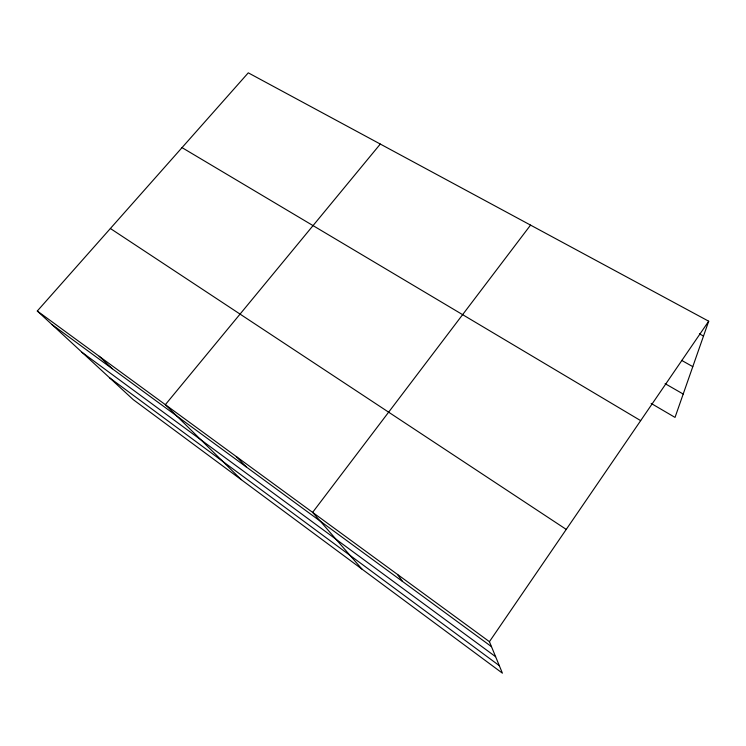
<?xml version="1.0" encoding="UTF-8"?>
<svg xmlns="http://www.w3.org/2000/svg" width="746" height="746" viewBox="0 0 746 746"><rect width="100%" height="100%" fill="white"/><g stroke="black" fill="none" stroke-linecap="round" stroke-linejoin="round"><path stroke-width="1.12" d="M37.3 311.017L489.432 641.681L502.403 673.162L133.226 399.632L37.3 311.017L248.278 72.838L708.7 321.209L675.027 417.406L651.137 403.409M489.432 641.681L708.7 321.209M530.546 225.106L312.63 512.381L362.006 569.142M380.301 144.053L165.351 404.677L241.21 479.65M699.44 333.844L703.497 336.064M681.658 360.393L692.792 366.64M665.106 383.649L683.205 394.047M182.033 147.624L640.665 420.641M110.389 228.509L566.251 529.408M51.791 324.407L491.465 646.623M81.985 352.308L495.614 656.704M109.476 377.7L499.298 665.637M99.171 356.271L112.32 368.766M236.333 456.58L246.096 466.8M397.478 574.429L402.542 581.46"/></g></svg>
